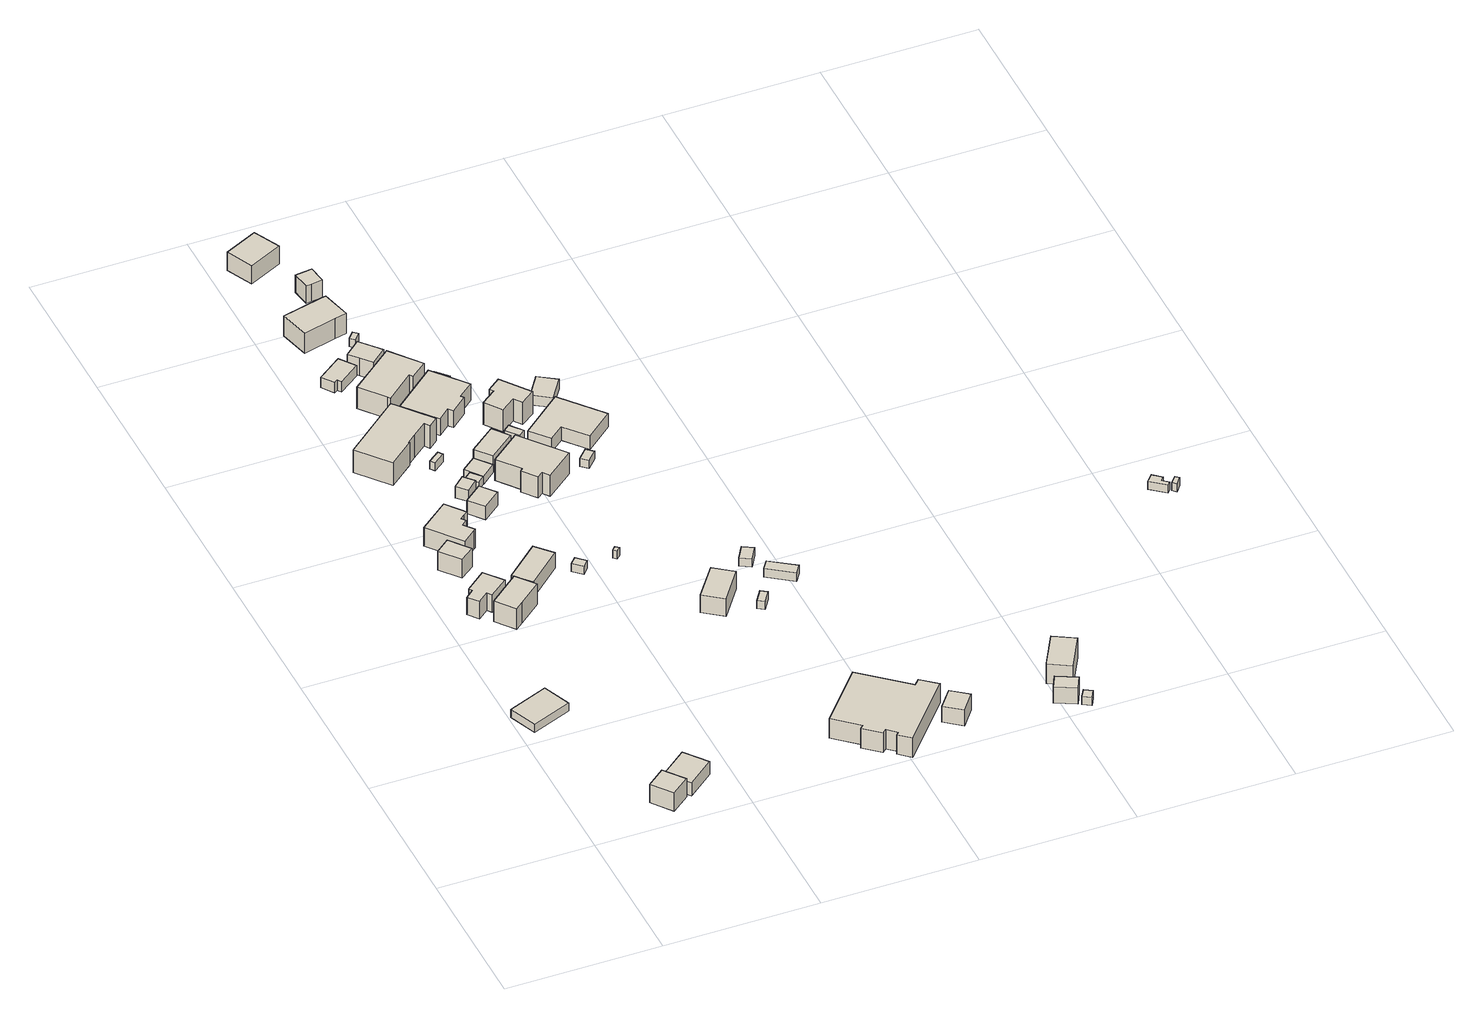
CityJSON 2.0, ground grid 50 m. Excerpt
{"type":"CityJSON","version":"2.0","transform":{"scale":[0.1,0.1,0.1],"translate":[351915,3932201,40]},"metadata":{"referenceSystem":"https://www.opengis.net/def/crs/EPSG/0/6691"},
"CityObjects":{
"building1":{"type":"Building","attributes":{"BuildingIDAttribute.prefecture":"14","BuildingIDAttribute.city":"14153","BuildingDetailAttribute.surveyYear":2015,"BuildingRiverFloodingRiskAttribute.description":"1","BuildingRiverFloodingRiskAttribute.rankOrg":"2","BuildingRiverFloodingRiskAttribute.depth":1.98,"BuildingRiverFloodingRiskAttribute.adminType":"2","BuildingRiverFloodingRiskAttribute.scale":"1","BuildingRiverFloodingRiskAttribute.duration":15.33},"geometry":[{"type":"Solid","lod":"1","boundaries":[[[[0,1,2,3]],[[2,4,5,3]],[[1,6,4,2]],[[0,7,6,1]],[[3,5,7,0]],[[4,6,7,5]]]]}]},
"building2":{"type":"Building","attributes":{"usage":"413","measuredHeight":7.5,"storeysAboveGround":1,"BuildingIDAttribute.prefecture":"14","BuildingIDAttribute.city":"14153","BuildingDetailAttribute.totalFloorArea":62.74,"BuildingDetailAttribute.buildingFootprintArea":62.74,"BuildingDetailAttribute.buildingStructureType":"601","BuildingDetailAttribute.buildingStructureOrgType":"1","BuildingDetailAttribute.orgUsage":"30","BuildingDetailAttribute.surveyYear":2015,"BuildingRiverFloodingRiskAttribute.description":"1","BuildingRiverFloodingRiskAttribute.rankOrg":"2","BuildingRiverFloodingRiskAttribute.depth":2.3,"BuildingRiverFloodingRiskAttribute.adminType":"2","BuildingRiverFloodingRiskAttribute.scale":"1","BuildingRiverFloodingRiskAttribute.duration":14.67},"geometry":[{"type":"Solid","lod":"1","boundaries":[[[[8,9,10,11]],[[10,12,13,11]],[[9,14,12,10]],[[8,15,14,9]],[[11,13,15,8]],[[12,14,15,13]]]]}]},
"building3":{"type":"Building","attributes":{"usage":"413","measuredHeight":6.2,"storeysAboveGround":2,"BuildingIDAttribute.prefecture":"14","BuildingIDAttribute.city":"14153","BuildingDetailAttribute.totalFloorArea":169.11,"BuildingDetailAttribute.buildingFootprintArea":84.55,"BuildingDetailAttribute.buildingStructureType":"601","BuildingDetailAttribute.buildingStructureOrgType":"1","BuildingDetailAttribute.orgUsage":"30","BuildingDetailAttribute.surveyYear":2015,"BuildingRiverFloodingRiskAttribute.description":"1","BuildingRiverFloodingRiskAttribute.rankOrg":"2","BuildingRiverFloodingRiskAttribute.depth":2.37,"BuildingRiverFloodingRiskAttribute.adminType":"2","BuildingRiverFloodingRiskAttribute.scale":"1","BuildingRiverFloodingRiskAttribute.duration":17.5},"geometry":[{"type":"Solid","lod":"1","boundaries":[[[[16,17,18,19]],[[18,20,21,19]],[[17,22,20,18]],[[16,23,22,17]],[[19,21,23,16]],[[20,22,23,21]]]]}]},
"building4":{"type":"Building","attributes":{"usage":"411","measuredHeight":7,"storeysAboveGround":2,"BuildingIDAttribute.prefecture":"14","BuildingIDAttribute.city":"14153","BuildingDetailAttribute.totalFloorArea":130.42,"BuildingDetailAttribute.buildingFootprintArea":65.21,"BuildingDetailAttribute.buildingStructureType":"601","BuildingDetailAttribute.buildingStructureOrgType":"1","BuildingDetailAttribute.orgUsage":"10","BuildingDetailAttribute.surveyYear":2015,"BuildingRiverFloodingRiskAttribute.description":"1","BuildingRiverFloodingRiskAttribute.rankOrg":"2","BuildingRiverFloodingRiskAttribute.depth":2.31,"BuildingRiverFloodingRiskAttribute.adminType":"2","BuildingRiverFloodingRiskAttribute.scale":"1","BuildingRiverFloodingRiskAttribute.duration":15.83},"geometry":[{"type":"Solid","lod":"1","boundaries":[[[[24,25,26,27,28,29,30,31]],[[30,32,33,31]],[[29,34,32,30]],[[28,35,34,29]],[[27,36,35,28]],[[26,37,36,27]],[[25,38,37,26]],[[24,39,38,25]],[[31,33,39,24]],[[32,34,35,36,37,38,39,33]]]]}]},
"building5":{"type":"Building","attributes":{"usage":"411","measuredHeight":7.8,"storeysAboveGround":2,"BuildingIDAttribute.prefecture":"14","BuildingIDAttribute.city":"14153","BuildingDetailAttribute.totalFloorArea":95.01,"BuildingDetailAttribute.buildingFootprintArea":47.5,"BuildingDetailAttribute.buildingStructureType":"601","BuildingDetailAttribute.buildingStructureOrgType":"1","BuildingDetailAttribute.orgUsage":"10","BuildingDetailAttribute.surveyYear":2015,"BuildingRiverFloodingRiskAttribute.description":"1","BuildingRiverFloodingRiskAttribute.rankOrg":"2","BuildingRiverFloodingRiskAttribute.depth":2.18,"BuildingRiverFloodingRiskAttribute.adminType":"2","BuildingRiverFloodingRiskAttribute.scale":"1","BuildingRiverFloodingRiskAttribute.duration":18.08},"geometry":[{"type":"Solid","lod":"1","boundaries":[[[[40,41,42,43]],[[42,44,45,43]],[[41,46,44,42]],[[40,47,46,41]],[[43,45,47,40]],[[44,46,47,45]]]]}]},
"building6":{"type":"Building","attributes":{"usage":"411","measuredHeight":8.8,"storeysAboveGround":2,"BuildingIDAttribute.prefecture":"14","BuildingIDAttribute.city":"14153","BuildingDetailAttribute.totalFloorArea":166.42,"BuildingDetailAttribute.buildingFootprintArea":83.21,"BuildingDetailAttribute.buildingStructureType":"601","BuildingDetailAttribute.buildingStructureOrgType":"1","BuildingDetailAttribute.orgUsage":"10","BuildingDetailAttribute.surveyYear":2015,"BuildingRiverFloodingRiskAttribute.description":"1","BuildingRiverFloodingRiskAttribute.rankOrg":"2","BuildingRiverFloodingRiskAttribute.depth":2.3,"BuildingRiverFloodingRiskAttribute.adminType":"2","BuildingRiverFloodingRiskAttribute.scale":"1","BuildingRiverFloodingRiskAttribute.duration":17.08},"geometry":[{"type":"Solid","lod":"1","boundaries":[[[[48,49,50,51,52,53]],[[52,54,55,53]],[[51,56,54,52]],[[50,57,56,51]],[[49,58,57,50]],[[48,59,58,49]],[[53,55,59,48]],[[54,56,57,58,59,55]]]]}]},
"building7":{"type":"Building","attributes":{"usage":"411","measuredHeight":8.8,"storeysAboveGround":2,"BuildingIDAttribute.prefecture":"14","BuildingIDAttribute.city":"14153","BuildingDetailAttribute.totalFloorArea":227.36,"BuildingDetailAttribute.buildingFootprintArea":113.68,"BuildingDetailAttribute.buildingStructureType":"601","BuildingDetailAttribute.buildingStructureOrgType":"1","BuildingDetailAttribute.orgUsage":"10","BuildingDetailAttribute.surveyYear":2015,"BuildingRiverFloodingRiskAttribute.description":"1","BuildingRiverFloodingRiskAttribute.rankOrg":"2","BuildingRiverFloodingRiskAttribute.depth":2.12,"BuildingRiverFloodingRiskAttribute.adminType":"2","BuildingRiverFloodingRiskAttribute.scale":"1","BuildingRiverFloodingRiskAttribute.duration":18.08},"geometry":[{"type":"Solid","lod":"1","boundaries":[[[[60,61,62,63,64,65,66,67,68,69,70,71]],[[70,72,73,71]],[[69,74,72,70]],[[68,75,74,69]],[[67,76,75,68]],[[66,77,76,67]],[[65,78,77,66]],[[64,79,78,65]],[[63,80,79,64]],[[62,81,80,63]],[[61,82,81,62]],[[60,83,82,61]],[[71,73,83,60]],[[72,74,75,76,77,78,79,80,81,82,83,73]]]]}]},
"building8":{"type":"Building","attributes":{"usage":"411","measuredHeight":6.4,"storeysAboveGround":1,"BuildingIDAttribute.prefecture":"14","BuildingIDAttribute.city":"14153","BuildingDetailAttribute.totalFloorArea":106.67,"BuildingDetailAttribute.buildingFootprintArea":106.67,"BuildingDetailAttribute.buildingStructureType":"601","BuildingDetailAttribute.buildingStructureOrgType":"1","BuildingDetailAttribute.orgUsage":"10","BuildingDetailAttribute.surveyYear":2015,"BuildingRiverFloodingRiskAttribute.description":"1","BuildingRiverFloodingRiskAttribute.rankOrg":"2","BuildingRiverFloodingRiskAttribute.depth":2.31,"BuildingRiverFloodingRiskAttribute.adminType":"2","BuildingRiverFloodingRiskAttribute.scale":"1","BuildingRiverFloodingRiskAttribute.duration":15.83},"geometry":[{"type":"Solid","lod":"1","boundaries":[[[[84,85,86,87]],[[86,88,89,87]],[[85,90,88,86]],[[84,91,90,85]],[[87,89,91,84]],[[88,90,91,89]]]]}]},
"building9":{"type":"Building","attributes":{"usage":"411","measuredHeight":11.8,"storeysAboveGround":2,"BuildingIDAttribute.prefecture":"14","BuildingIDAttribute.city":"14153","BuildingDetailAttribute.totalFloorArea":535.26,"BuildingDetailAttribute.buildingFootprintArea":267.63,"BuildingDetailAttribute.buildingStructureType":"601","BuildingDetailAttribute.buildingStructureOrgType":"1","BuildingDetailAttribute.orgUsage":"10","BuildingDetailAttribute.surveyYear":2015,"BuildingRiverFloodingRiskAttribute.description":"1","BuildingRiverFloodingRiskAttribute.rankOrg":"2","BuildingRiverFloodingRiskAttribute.depth":1.79,"BuildingRiverFloodingRiskAttribute.adminType":"2","BuildingRiverFloodingRiskAttribute.scale":"1","BuildingRiverFloodingRiskAttribute.duration":6.08},"geometry":[{"type":"Solid","lod":"1","boundaries":[[[[92,93,94,95,96,97,98,99,100,101]],[[100,102,103,101]],[[99,104,102,100]],[[98,105,104,99]],[[97,106,105,98]],[[96,107,106,97]],[[95,108,107,96]],[[94,109,108,95]],[[93,110,109,94]],[[92,111,110,93]],[[101,103,111,92]],[[102,104,105,106,107,108,109,110,111,103]]]]}]},
"building10":{"type":"Building","attributes":{"usage":"411","measuredHeight":6,"storeysAboveGround":1,"BuildingIDAttribute.prefecture":"14","BuildingIDAttribute.city":"14153","BuildingDetailAttribute.totalFloorArea":46.24,"BuildingDetailAttribute.buildingFootprintArea":46.24,"BuildingDetailAttribute.buildingStructureType":"610","BuildingDetailAttribute.buildingStructureOrgType":"2","BuildingDetailAttribute.orgUsage":"10","BuildingDetailAttribute.surveyYear":2015,"BuildingRiverFloodingRiskAttribute.description":"1","BuildingRiverFloodingRiskAttribute.rankOrg":"2","BuildingRiverFloodingRiskAttribute.depth":2.15,"BuildingRiverFloodingRiskAttribute.adminType":"2","BuildingRiverFloodingRiskAttribute.scale":"1","BuildingRiverFloodingRiskAttribute.duration":18.08},"geometry":[{"type":"Solid","lod":"1","boundaries":[[[[112,113,114,115]],[[114,116,117,115]],[[113,118,116,114]],[[112,119,118,113]],[[115,117,119,112]],[[116,118,119,117]]]]}]},
"building11":{"type":"Building","attributes":{"usage":"411","measuredHeight":4.8,"storeysAboveGround":2,"BuildingIDAttribute.prefecture":"14","BuildingIDAttribute.city":"14153","BuildingDetailAttribute.totalFloorArea":35.98,"BuildingDetailAttribute.buildingFootprintArea":17.99,"BuildingDetailAttribute.buildingStructureType":"601","BuildingDetailAttribute.buildingStructureOrgType":"1","BuildingDetailAttribute.orgUsage":"10","BuildingDetailAttribute.surveyYear":2015,"BuildingRiverFloodingRiskAttribute.description":"1","BuildingRiverFloodingRiskAttribute.rankOrg":"2","BuildingRiverFloodingRiskAttribute.depth":2.07,"BuildingRiverFloodingRiskAttribute.adminType":"2","BuildingRiverFloodingRiskAttribute.scale":"1","BuildingRiverFloodingRiskAttribute.duration":18.08},"geometry":[{"type":"Solid","lod":"1","boundaries":[[[[120,121,122,123]],[[122,124,125,123]],[[121,126,124,122]],[[120,127,126,121]],[[123,125,127,120]],[[124,126,127,125]]]]}]},
"building12":{"type":"Building","attributes":{"BuildingIDAttribute.prefecture":"14","BuildingIDAttribute.city":"14153","BuildingDetailAttribute.surveyYear":2015,"BuildingRiverFloodingRiskAttribute.description":"1","BuildingRiverFloodingRiskAttribute.rankOrg":"2","BuildingRiverFloodingRiskAttribute.depth":1.19,"BuildingRiverFloodingRiskAttribute.adminType":"2","BuildingRiverFloodingRiskAttribute.scale":"1","BuildingRiverFloodingRiskAttribute.duration":6.08},"geometry":[{"type":"Solid","lod":"1","boundaries":[[[[128,129,130,131]],[[130,132,133,131]],[[129,134,132,130]],[[128,135,134,129]],[[131,133,135,128]],[[132,134,135,133]]]]}]},
"building13":{"type":"Building","attributes":{"BuildingIDAttribute.prefecture":"14","BuildingIDAttribute.city":"14153","BuildingDetailAttribute.surveyYear":2015,"BuildingRiverFloodingRiskAttribute.description":"1","BuildingRiverFloodingRiskAttribute.rankOrg":"2","BuildingRiverFloodingRiskAttribute.depth":2.52,"BuildingRiverFloodingRiskAttribute.adminType":"2","BuildingRiverFloodingRiskAttribute.scale":"1","BuildingRiverFloodingRiskAttribute.duration":15.67},"geometry":[{"type":"Solid","lod":"1","boundaries":[[[[136,137,138,139]],[[138,140,141,139]],[[137,142,140,138]],[[136,143,142,137]],[[139,141,143,136]],[[140,142,143,141]]]]}]},
"building14":{"type":"Building","attributes":{"BuildingIDAttribute.prefecture":"14","BuildingIDAttribute.city":"14153","BuildingDetailAttribute.surveyYear":2015,"BuildingRiverFloodingRiskAttribute.description":"1","BuildingRiverFloodingRiskAttribute.rankOrg":"2","BuildingRiverFloodingRiskAttribute.depth":2.04,"BuildingRiverFloodingRiskAttribute.adminType":"2","BuildingRiverFloodingRiskAttribute.scale":"1","BuildingRiverFloodingRiskAttribute.duration":18.08},"geometry":[{"type":"Solid","lod":"1","boundaries":[[[[144,145,146,147]],[[146,148,149,147]],[[145,150,148,146]],[[144,151,150,145]],[[147,149,151,144]],[[148,150,151,149]]]]}]},
"building15":{"type":"Building","attributes":{"usage":"411","measuredHeight":4.1,"storeysAboveGround":2,"BuildingIDAttribute.prefecture":"14","BuildingIDAttribute.city":"14153","BuildingDetailAttribute.totalFloorArea":102.41,"BuildingDetailAttribute.buildingFootprintArea":51.2,"BuildingDetailAttribute.buildingStructureType":"601","BuildingDetailAttribute.buildingStructureOrgType":"1","BuildingDetailAttribute.orgUsage":"10","BuildingDetailAttribute.surveyYear":2015,"BuildingRiverFloodingRiskAttribute.description":"1","BuildingRiverFloodingRiskAttribute.rankOrg":"2","BuildingRiverFloodingRiskAttribute.depth":1.9,"BuildingRiverFloodingRiskAttribute.adminType":"2","BuildingRiverFloodingRiskAttribute.scale":"1","BuildingRiverFloodingRiskAttribute.duration":18.08},"geometry":[{"type":"Solid","lod":"1","boundaries":[[[[152,153,154,155,156,157]],[[156,158,159,157]],[[155,160,158,156]],[[154,161,160,155]],[[153,162,161,154]],[[152,163,162,153]],[[157,159,163,152]],[[158,160,161,162,163,159]]]]}]},
"building16":{"type":"Building","attributes":{"usage":"411","storeysAboveGround":2,"BuildingIDAttribute.prefecture":"14","BuildingIDAttribute.city":"14153","BuildingDetailAttribute.totalFloorArea":66.1,"BuildingDetailAttribute.buildingFootprintArea":33.05,"BuildingDetailAttribute.buildingStructureType":"601","BuildingDetailAttribute.buildingStructureOrgType":"1","BuildingDetailAttribute.orgUsage":"10","BuildingDetailAttribute.surveyYear":2015,"BuildingRiverFloodingRiskAttribute.description":"1","BuildingRiverFloodingRiskAttribute.rankOrg":"2","BuildingRiverFloodingRiskAttribute.depth":2.01,"BuildingRiverFloodingRiskAttribute.adminType":"2","BuildingRiverFloodingRiskAttribute.scale":"1","BuildingRiverFloodingRiskAttribute.duration":18.08},"geometry":[{"type":"Solid","lod":"1","boundaries":[[[[164,165,166,167]],[[166,168,169,167]],[[165,170,168,166]],[[164,171,170,165]],[[167,169,171,164]],[[168,170,171,169]]]]}]},
"building17":{"type":"Building","attributes":{"usage":"411","measuredHeight":9.8,"storeysAboveGround":2,"BuildingIDAttribute.prefecture":"14","BuildingIDAttribute.city":"14153","BuildingDetailAttribute.totalFloorArea":364.24,"BuildingDetailAttribute.buildingFootprintArea":182.12,"BuildingDetailAttribute.buildingStructureType":"601","BuildingDetailAttribute.buildingStructureOrgType":"1","BuildingDetailAttribute.orgUsage":"10","BuildingDetailAttribute.surveyYear":2015,"BuildingRiverFloodingRiskAttribute.description":"1","BuildingRiverFloodingRiskAttribute.rankOrg":"2","BuildingRiverFloodingRiskAttribute.depth":1.7,"BuildingRiverFloodingRiskAttribute.adminType":"2","BuildingRiverFloodingRiskAttribute.scale":"1","BuildingRiverFloodingRiskAttribute.duration":8.92},"geometry":[{"type":"Solid","lod":"1","boundaries":[[[[172,173,174,175,176,177,178,179]],[[178,180,181,179]],[[177,182,180,178]],[[176,183,182,177]],[[175,184,183,176]],[[174,185,184,175]],[[173,186,185,174]],[[172,187,186,173]],[[179,181,187,172]],[[180,182,183,184,185,186,187,181]]]]}]},
"building18":{"type":"Building","attributes":{"usage":"411","measuredHeight":8.9,"storeysAboveGround":2,"BuildingIDAttribute.prefecture":"14","BuildingIDAttribute.city":"14153","BuildingDetailAttribute.totalFloorArea":256.89,"BuildingDetailAttribute.buildingFootprintArea":128.45,"BuildingDetailAttribute.buildingStructureType":"601","BuildingDetailAttribute.buildingStructureOrgType":"1","BuildingDetailAttribute.orgUsage":"10","BuildingDetailAttribute.surveyYear":2015,"BuildingRiverFloodingRiskAttribute.description":"1","BuildingRiverFloodingRiskAttribute.rankOrg":"2","BuildingRiverFloodingRiskAttribute.depth":2.4,"BuildingRiverFloodingRiskAttribute.adminType":"2","BuildingRiverFloodingRiskAttribute.scale":"1","BuildingRiverFloodingRiskAttribute.duration":17.42},"geometry":[{"type":"Solid","lod":"1","boundaries":[[[[188,189,190,191,192,193]],[[192,194,195,193]],[[191,196,194,192]],[[190,197,196,191]],[[189,198,197,190]],[[188,199,198,189]],[[193,195,199,188]],[[194,196,197,198,199,195]]]]}]},
"building19":{"type":"Building","attributes":{"usage":"411","measuredHeight":7.3,"storeysAboveGround":2,"BuildingIDAttribute.prefecture":"14","BuildingIDAttribute.city":"14153","BuildingDetailAttribute.totalFloorArea":95.45,"BuildingDetailAttribute.buildingFootprintArea":47.73,"BuildingDetailAttribute.buildingStructureType":"601","BuildingDetailAttribute.buildingStructureOrgType":"1","BuildingDetailAttribute.orgUsage":"10","BuildingDetailAttribute.surveyYear":2015,"BuildingRiverFloodingRiskAttribute.description":"1","BuildingRiverFloodingRiskAttribute.rankOrg":"2","BuildingRiverFloodingRiskAttribute.depth":2.5,"BuildingRiverFloodingRiskAttribute.adminType":"2","BuildingRiverFloodingRiskAttribute.scale":"1","BuildingRiverFloodingRiskAttribute.duration":18.08},"geometry":[{"type":"Solid","lod":"1","boundaries":[[[[200,201,202,203,204,205]],[[204,206,207,205]],[[203,208,206,204]],[[202,209,208,203]],[[201,210,209,202]],[[200,211,210,201]],[[205,207,211,200]],[[206,208,209,210,211,207]]]]}]},
"building20":{"type":"Building","attributes":{"BuildingIDAttribute.prefecture":"14","BuildingIDAttribute.city":"14153","BuildingDetailAttribute.surveyYear":2015,"BuildingRiverFloodingRiskAttribute.description":"1","BuildingRiverFloodingRiskAttribute.rankOrg":"2","BuildingRiverFloodingRiskAttribute.depth":2.45,"BuildingRiverFloodingRiskAttribute.adminType":"2","BuildingRiverFloodingRiskAttribute.scale":"1","BuildingRiverFloodingRiskAttribute.duration":15.67},"geometry":[{"type":"Solid","lod":"1","boundaries":[[[[212,213,214,215]],[[214,216,217,215]],[[213,218,216,214]],[[212,219,218,213]],[[215,217,219,212]],[[216,218,219,217]]]]}]},
"building21":{"type":"Building","attributes":{"usage":"411","measuredHeight":7,"storeysAboveGround":2,"BuildingIDAttribute.prefecture":"14","BuildingIDAttribute.city":"14153","BuildingDetailAttribute.totalFloorArea":119.07,"BuildingDetailAttribute.buildingFootprintArea":59.53,"BuildingDetailAttribute.buildingStructureType":"601","BuildingDetailAttribute.buildingStructureOrgType":"1","BuildingDetailAttribute.orgUsage":"10","BuildingDetailAttribute.surveyYear":2015,"BuildingRiverFloodingRiskAttribute.description":"1","BuildingRiverFloodingRiskAttribute.rankOrg":"2","BuildingRiverFloodingRiskAttribute.depth":2,"BuildingRiverFloodingRiskAttribute.adminType":"2","BuildingRiverFloodingRiskAttribute.scale":"1","BuildingRiverFloodingRiskAttribute.duration":14.75},"geometry":[{"type":"Solid","lod":"1","boundaries":[[[[165,220,221,166]],[[221,222,223,166]],[[220,224,222,221]],[[165,225,224,220]],[[166,223,225,165]],[[222,224,225,223]]]]}]},
"building22":{"type":"Building","attributes":{"usage":"411","measuredHeight":8.3,"storeysAboveGround":2,"BuildingIDAttribute.prefecture":"14","BuildingIDAttribute.city":"14153","BuildingDetailAttribute.totalFloorArea":434.34,"BuildingDetailAttribute.buildingFootprintArea":217.17,"BuildingDetailAttribute.buildingStructureType":"601","BuildingDetailAttribute.buildingStructureOrgType":"1","BuildingDetailAttribute.orgUsage":"10","BuildingDetailAttribute.surveyYear":2015,"BuildingRiverFloodingRiskAttribute.description":"1","BuildingRiverFloodingRiskAttribute.rankOrg":"2","BuildingRiverFloodingRiskAttribute.depth":1.85,"BuildingRiverFloodingRiskAttribute.adminType":"2","BuildingRiverFloodingRiskAttribute.scale":"1","BuildingRiverFloodingRiskAttribute.duration":8.92},"geometry":[{"type":"Solid","lod":"1","boundaries":[[[[226,227,228,229,230,231,232,233]],[[232,234,235,233]],[[231,236,234,232]],[[230,237,236,231]],[[229,238,237,230]],[[228,239,238,229]],[[227,240,239,228]],[[226,241,240,227]],[[233,235,241,226]],[[234,236,237,238,239,240,241,235]]]]}]},
"building23":{"type":"Building","attributes":{"BuildingIDAttribute.prefecture":"14","BuildingIDAttribute.city":"14153","BuildingDetailAttribute.surveyYear":2015,"BuildingRiverFloodingRiskAttribute.description":"1","BuildingRiverFloodingRiskAttribute.rankOrg":"2","BuildingRiverFloodingRiskAttribute.depth":2.23,"BuildingRiverFloodingRiskAttribute.adminType":"2","BuildingRiverFloodingRiskAttribute.scale":"1","BuildingRiverFloodingRiskAttribute.duration":18.08},"geometry":[{"type":"Solid","lod":"1","boundaries":[[[[242,243,244,245]],[[244,246,247,245]],[[243,248,246,244]],[[242,249,248,243]],[[245,247,249,242]],[[246,248,249,247]]]]}]},
"building24":{"type":"Building","attributes":{"usage":"411","measuredHeight":8.2,"storeysAboveGround":2,"BuildingIDAttribute.prefecture":"14","BuildingIDAttribute.city":"14153","BuildingDetailAttribute.totalFloorArea":194.38,"BuildingDetailAttribute.buildingFootprintArea":97.19,"BuildingDetailAttribute.buildingStructureType":"601","BuildingDetailAttribute.buildingStructureOrgType":"1","BuildingDetailAttribute.orgUsage":"10","BuildingDetailAttribute.surveyYear":2015,"BuildingRiverFloodingRiskAttribute.description":"1","BuildingRiverFloodingRiskAttribute.rankOrg":"2","BuildingRiverFloodingRiskAttribute.depth":2.11,"BuildingRiverFloodingRiskAttribute.adminType":"2","BuildingRiverFloodingRiskAttribute.scale":"1","BuildingRiverFloodingRiskAttribute.duration":18.33},"geometry":[{"type":"Solid","lod":"1","boundaries":[[[[250,251,252,253]],[[252,254,255,253]],[[251,256,254,252]],[[250,257,256,251]],[[253,255,257,250]],[[254,256,257,255]]]]}]},
"building25":{"type":"Building","attributes":{"usage":"411","measuredHeight":10.7,"storeysAboveGround":1,"BuildingIDAttribute.prefecture":"14","BuildingIDAttribute.city":"14153","BuildingDetailAttribute.totalFloorArea":230.13,"BuildingDetailAttribute.buildingFootprintArea":230.13,"BuildingDetailAttribute.buildingStructureType":"601","BuildingDetailAttribute.buildingStructureOrgType":"1","BuildingDetailAttribute.orgUsage":"10","BuildingDetailAttribute.surveyYear":2015,"BuildingRiverFloodingRiskAttribute.description":"1","BuildingRiverFloodingRiskAttribute.rankOrg":"2","BuildingRiverFloodingRiskAttribute.depth":2.11,"BuildingRiverFloodingRiskAttribute.adminType":"2","BuildingRiverFloodingRiskAttribute.scale":"1","BuildingRiverFloodingRiskAttribute.duration":14.75},"geometry":[{"type":"Solid","lod":"1","boundaries":[[[[258,259,260,261,262,263,264,265]],[[264,266,267,265]],[[263,268,266,264]],[[262,269,268,263]],[[261,270,269,262]],[[260,271,270,261]],[[259,272,271,260]],[[258,273,272,259]],[[265,267,273,258]],[[266,268,269,270,271,272,273,267]]]]}]},
"building26":{"type":"Building","attributes":{"usage":"411","measuredHeight":6.9,"storeysAboveGround":1,"BuildingIDAttribute.prefecture":"14","BuildingIDAttribute.city":"14153","BuildingDetailAttribute.totalFloorArea":33.13,"BuildingDetailAttribute.buildingFootprintArea":33.13,"BuildingDetailAttribute.buildingStructureType":"601","BuildingDetailAttribute.buildingStructureOrgType":"1","BuildingDetailAttribute.orgUsage":"10","BuildingDetailAttribute.surveyYear":2015,"BuildingRiverFloodingRiskAttribute.description":"1","BuildingRiverFloodingRiskAttribute.rankOrg":"2","BuildingRiverFloodingRiskAttribute.depth":2.46,"BuildingRiverFloodingRiskAttribute.adminType":"2","BuildingRiverFloodingRiskAttribute.scale":"1","BuildingRiverFloodingRiskAttribute.duration":17.42},"geometry":[{"type":"Solid","lod":"1","boundaries":[[[[274,275,276,277,278,279]],[[278,280,281,279]],[[277,282,280,278]],[[276,283,282,277]],[[275,284,283,276]],[[274,285,284,275]],[[279,281,285,274]],[[280,282,283,284,285,281]]]]}]},
"building27":{"type":"Building","attributes":{"usage":"411","measuredHeight":9.6,"storeysAboveGround":1,"BuildingIDAttribute.prefecture":"14","BuildingIDAttribute.city":"14153","BuildingDetailAttribute.totalFloorArea":100.69,"BuildingDetailAttribute.buildingFootprintArea":100.69,"BuildingDetailAttribute.buildingStructureType":"601","BuildingDetailAttribute.buildingStructureOrgType":"1","BuildingDetailAttribute.orgUsage":"10","BuildingDetailAttribute.surveyYear":2015,"BuildingRiverFloodingRiskAttribute.description":"1","BuildingRiverFloodingRiskAttribute.rankOrg":"2","BuildingRiverFloodingRiskAttribute.depth":2.03,"BuildingRiverFloodingRiskAttribute.adminType":"2","BuildingRiverFloodingRiskAttribute.scale":"1","BuildingRiverFloodingRiskAttribute.duration":17.42},"geometry":[{"type":"Solid","lod":"1","boundaries":[[[[286,287,288,289]],[[288,290,291,289]],[[287,292,290,288]],[[286,293,292,287]],[[289,291,293,286]],[[290,292,293,291]]]]}]},
"building28":{"type":"Building","attributes":{"usage":"441","measuredHeight":9.6,"storeysAboveGround":2,"BuildingIDAttribute.prefecture":"14","BuildingIDAttribute.city":"14153","BuildingDetailAttribute.totalFloorArea":796.14,"BuildingDetailAttribute.buildingFootprintArea":398.07,"BuildingDetailAttribute.buildingStructureType":"610","BuildingDetailAttribute.buildingStructureOrgType":"2","BuildingDetailAttribute.orgUsage":"160","BuildingDetailAttribute.surveyYear":2015,"BuildingRiverFloodingRiskAttribute.description":"1","BuildingRiverFloodingRiskAttribute.rankOrg":"2","BuildingRiverFloodingRiskAttribute.depth":2.21,"BuildingRiverFloodingRiskAttribute.adminType":"2","BuildingRiverFloodingRiskAttribute.scale":"1","BuildingRiverFloodingRiskAttribute.duration":14},"geometry":[{"type":"Solid","lod":"1","boundaries":[[[[294,295,296,297,298,299,300,301,302,303,304,305]],[[304,306,307,305]],[[303,308,306,304]],[[302,309,308,303]],[[301,310,309,302]],[[300,311,310,301]],[[299,312,311,300]],[[298,313,312,299]],[[297,314,313,298]],[[296,315,314,297]],[[295,316,315,296]],[[294,317,316,295]],[[305,307,317,294]],[[306,308,309,310,311,312,313,314,315,316,317,307]]]]}]},
"building29":{"type":"Building","attributes":{"BuildingIDAttribute.prefecture":"14","BuildingIDAttribute.city":"14153","BuildingDetailAttribute.surveyYear":2015,"BuildingRiverFloodingRiskAttribute.description":"1","BuildingRiverFloodingRiskAttribute.rankOrg":"2","BuildingRiverFloodingRiskAttribute.depth":1.8,"BuildingRiverFloodingRiskAttribute.adminType":"2","BuildingRiverFloodingRiskAttribute.scale":"1","BuildingRiverFloodingRiskAttribute.duration":13.08},"geometry":[{"type":"Solid","lod":"1","boundaries":[[[[318,319,320,321]],[[320,322,323,321]],[[319,324,322,320]],[[318,325,324,319]],[[321,323,325,318]],[[322,324,325,323]]]]}]},
"building30":{"type":"Building","attributes":{"BuildingIDAttribute.prefecture":"14","BuildingIDAttribute.city":"14153","BuildingDetailAttribute.surveyYear":2015,"BuildingRiverFloodingRiskAttribute.description":"1","BuildingRiverFloodingRiskAttribute.rankOrg":"2","BuildingRiverFloodingRiskAttribute.depth":2.27,"BuildingRiverFloodingRiskAttribute.adminType":"2","BuildingRiverFloodingRiskAttribute.scale":"1","BuildingRiverFloodingRiskAttribute.duration":20.25},"geometry":[{"type":"Solid","lod":"1","boundaries":[[[[326,327,328,329]],[[328,330,331,329]],[[327,332,330,328]],[[326,333,332,327]],[[329,331,333,326]],[[330,332,333,331]]]]}]},
"building31":{"type":"Building","attributes":{"usage":"411","measuredHeight":9.3,"storeysAboveGround":2,"BuildingIDAttribute.prefecture":"14","BuildingIDAttribute.city":"14153","BuildingDetailAttribute.totalFloorArea":175.23,"BuildingDetailAttribute.buildingFootprintArea":87.62,"BuildingDetailAttribute.buildingStructureType":"601","BuildingDetailAttribute.buildingStructureOrgType":"1","BuildingDetailAttribute.orgUsage":"10","BuildingDetailAttribute.surveyYear":2015,"BuildingRiverFloodingRiskAttribute.description":"1","BuildingRiverFloodingRiskAttribute.rankOrg":"2","BuildingRiverFloodingRiskAttribute.depth":2.21,"BuildingRiverFloodingRiskAttribute.adminType":"2","BuildingRiverFloodingRiskAttribute.scale":"1","BuildingRiverFloodingRiskAttribute.duration":13.08},"geometry":[{"type":"Solid","lod":"1","boundaries":[[[[334,335,336,337,338,339,340,341]],[[340,342,343,341]],[[339,344,342,340]],[[338,345,344,339]],[[337,346,345,338]],[[336,347,346,337]],[[335,348,347,336]],[[334,349,348,335]],[[341,343,349,334]],[[342,344,345,346,347,348,349,343]]]]}]},
"building32":{"type":"Building","attributes":{"BuildingIDAttribute.prefecture":"14","BuildingIDAttribute.city":"14153","BuildingDetailAttribute.surveyYear":2015,"BuildingRiverFloodingRiskAttribute.description":"1","BuildingRiverFloodingRiskAttribute.rankOrg":"2","BuildingRiverFloodingRiskAttribute.depth":2.29,"BuildingRiverFloodingRiskAttribute.adminType":"2","BuildingRiverFloodingRiskAttribute.scale":"1","BuildingRiverFloodingRiskAttribute.duration":17.75},"geometry":[{"type":"Solid","lod":"1","boundaries":[[[[350,351,352,353]],[[352,354,355,353]],[[351,356,354,352]],[[350,357,356,351]],[[353,355,357,350]],[[354,356,357,355]]]]}]},
"building33":{"type":"Building","attributes":{"BuildingIDAttribute.prefecture":"14","BuildingIDAttribute.city":"14153","BuildingDetailAttribute.surveyYear":2015,"BuildingRiverFloodingRiskAttribute.description":"1","BuildingRiverFloodingRiskAttribute.rankOrg":"2","BuildingRiverFloodingRiskAttribute.depth":2.5,"BuildingRiverFloodingRiskAttribute.adminType":"2","BuildingRiverFloodingRiskAttribute.scale":"1","BuildingRiverFloodingRiskAttribute.duration":19.17},"geometry":[{"type":"Solid","lod":"1","boundaries":[[[[358,359,360,361]],[[360,362,363,361]],[[359,364,362,360]],[[358,365,364,359]],[[361,363,365,358]],[[362,364,365,363]]]]}]},
"building34":{"type":"Building","attributes":{"usage":"451","measuredHeight":7.3,"storeysAboveGround":2,"BuildingIDAttribute.prefecture":"14","BuildingIDAttribute.city":"14153","BuildingDetailAttribute.totalFloorArea":416.63,"BuildingDetailAttribute.buildingFootprintArea":208.31,"BuildingDetailAttribute.buildingStructureType":"601","BuildingDetailAttribute.buildingStructureOrgType":"1","BuildingDetailAttribute.orgUsage":"200","BuildingDetailAttribute.surveyYear":2015,"BuildingRiverFloodingRiskAttribute.description":"1","BuildingRiverFloodingRiskAttribute.rankOrg":"2","BuildingRiverFloodingRiskAttribute.depth":2.51,"BuildingRiverFloodingRiskAttribute.adminType":"2","BuildingRiverFloodingRiskAttribute.scale":"1","BuildingRiverFloodingRiskAttribute.duration":21.58},"geometry":[{"type":"Solid","lod":"1","boundaries":[[[[366,367,368,369,370,371]],[[370,372,373,371]],[[369,374,372,370]],[[368,375,374,369]],[[367,376,375,368]],[[366,377,376,367]],[[371,373,377,366]],[[372,374,375,376,377,373]]]]}]},
"building35":{"type":"Building","attributes":{"BuildingIDAttribute.prefecture":"14","BuildingIDAttribute.city":"14153","BuildingDetailAttribute.surveyYear":2015,"BuildingRiverFloodingRiskAttribute.description":"1","BuildingRiverFloodingRiskAttribute.rankOrg":"2","BuildingRiverFloodingRiskAttribute.depth":2.6,"BuildingRiverFloodingRiskAttribute.adminType":"2","BuildingRiverFloodingRiskAttribute.scale":"1","BuildingRiverFloodingRiskAttribute.duration":17.42},"geometry":[{"type":"Solid","lod":"1","boundaries":[[[[378,379,380,381]],[[380,382,383,381]],[[379,384,382,380]],[[378,385,384,379]],[[381,383,385,378]],[[382,384,385,383]]]]}]},
"building36":{"type":"Building","attributes":{"usage":"441","measuredHeight":6.2,"storeysAboveGround":1,"BuildingIDAttribute.prefecture":"14","BuildingIDAttribute.city":"14153","BuildingDetailAttribute.totalFloorArea":51.8,"BuildingDetailAttribute.buildingFootprintArea":51.8,"BuildingDetailAttribute.buildingStructureType":"610","BuildingDetailAttribute.buildingStructureOrgType":"2","BuildingDetailAttribute.orgUsage":"160","BuildingDetailAttribute.surveyYear":2015,"BuildingRiverFloodingRiskAttribute.description":"1","BuildingRiverFloodingRiskAttribute.rankOrg":"2","BuildingRiverFloodingRiskAttribute.depth":2.32,"BuildingRiverFloodingRiskAttribute.adminType":"2","BuildingRiverFloodingRiskAttribute.scale":"1","BuildingRiverFloodingRiskAttribute.duration":18.17},"geometry":[{"type":"Solid","lod":"1","boundaries":[[[[386,387,388,389]],[[388,390,391,389]],[[387,392,390,388]],[[386,393,392,387]],[[389,391,393,386]],[[390,392,393,391]]]]}]},
"building37":{"type":"Building","attributes":{"usage":"451","measuredHeight":4.2,"storeysAboveGround":1,"BuildingIDAttribute.prefecture":"14","BuildingIDAttribute.city":"14153","BuildingDetailAttribute.totalFloorArea":61.6,"BuildingDetailAttribute.buildingFootprintArea":61.6,"BuildingDetailAttribute.buildingStructureType":"601","BuildingDetailAttribute.buildingStructureOrgType":"1","BuildingDetailAttribute.orgUsage":"200","BuildingDetailAttribute.surveyYear":2015,"BuildingRiverFloodingRiskAttribute.description":"1","BuildingRiverFloodingRiskAttribute.rankOrg":"2","BuildingRiverFloodingRiskAttribute.depth":2.8,"BuildingRiverFloodingRiskAttribute.adminType":"2","BuildingRiverFloodingRiskAttribute.scale":"1","BuildingRiverFloodingRiskAttribute.duration":21.58},"geometry":[{"type":"Solid","lod":"1","boundaries":[[[[394,395,396,397]],[[396,398,399,397]],[[395,400,398,396]],[[394,401,400,395]],[[397,399,401,394]],[[398,400,401,399]]]]}]},
"building38":{"type":"Building","attributes":{"measuredHeight":3.7,"BuildingIDAttribute.prefecture":"14","BuildingIDAttribute.city":"14153","BuildingDetailAttribute.surveyYear":2015,"BuildingRiverFloodingRiskAttribute.description":"1","BuildingRiverFloodingRiskAttribute.rankOrg":"2","BuildingRiverFloodingRiskAttribute.depth":2.49,"BuildingRiverFloodingRiskAttribute.adminType":"2","BuildingRiverFloodingRiskAttribute.scale":"1","BuildingRiverFloodingRiskAttribute.duration":17.67},"geometry":[{"type":"Solid","lod":"1","boundaries":[[[[402,403,404,405]],[[404,406,407,405]],[[403,408,406,404]],[[402,409,408,403]],[[405,407,409,402]],[[406,408,409,407]]]]}]},
"building39":{"type":"Building","attributes":{"usage":"411","measuredHeight":6.4,"storeysAboveGround":1,"BuildingIDAttribute.prefecture":"14","BuildingIDAttribute.city":"14153","BuildingDetailAttribute.totalFloorArea":36.91,"BuildingDetailAttribute.buildingFootprintArea":36.91,"BuildingDetailAttribute.buildingStructureType":"601","BuildingDetailAttribute.buildingStructureOrgType":"1","BuildingDetailAttribute.orgUsage":"10","BuildingDetailAttribute.surveyYear":2015,"BuildingRiverFloodingRiskAttribute.description":"1","BuildingRiverFloodingRiskAttribute.rankOrg":"2","BuildingRiverFloodingRiskAttribute.depth":2.2,"BuildingRiverFloodingRiskAttribute.adminType":"2","BuildingRiverFloodingRiskAttribute.scale":"1","BuildingRiverFloodingRiskAttribute.duration":13.67},"geometry":[{"type":"Solid","lod":"1","boundaries":[[[[410,411,412,413]],[[412,414,415,413]],[[411,416,414,412]],[[410,417,416,411]],[[413,415,417,410]],[[414,416,417,415]]]]}]},
"building40":{"type":"Building","attributes":{"BuildingIDAttribute.prefecture":"14","BuildingIDAttribute.city":"14153","BuildingDetailAttribute.surveyYear":2015,"BuildingRiverFloodingRiskAttribute.description":"1","BuildingRiverFloodingRiskAttribute.rankOrg":"2","BuildingRiverFloodingRiskAttribute.depth":2.32,"BuildingRiverFloodingRiskAttribute.adminType":"2","BuildingRiverFloodingRiskAttribute.scale":"1","BuildingRiverFloodingRiskAttribute.duration":13.67},"geometry":[{"type":"Solid","lod":"1","boundaries":[[[[418,419,420,421]],[[420,422,423,421]],[[419,424,422,420]],[[418,425,424,419]],[[421,423,425,418]],[[422,424,425,423]]]]}]},
"building41":{"type":"Building","attributes":{"usage":"411","measuredHeight":8.4,"storeysAboveGround":1,"BuildingIDAttribute.prefecture":"14","BuildingIDAttribute.city":"14153","BuildingDetailAttribute.totalFloorArea":102.69,"BuildingDetailAttribute.buildingFootprintArea":102.69,"BuildingDetailAttribute.buildingStructureType":"601","BuildingDetailAttribute.buildingStructureOrgType":"1","BuildingDetailAttribute.orgUsage":"10","BuildingDetailAttribute.surveyYear":2015,"BuildingRiverFloodingRiskAttribute.description":"1","BuildingRiverFloodingRiskAttribute.rankOrg":"2","BuildingRiverFloodingRiskAttribute.depth":2.33,"BuildingRiverFloodingRiskAttribute.adminType":"2","BuildingRiverFloodingRiskAttribute.scale":"1","BuildingRiverFloodingRiskAttribute.duration":13.67},"geometry":[{"type":"Solid","lod":"1","boundaries":[[[[426,427,428,429]],[[428,430,431,429]],[[427,432,430,428]],[[426,433,432,427]],[[429,431,433,426]],[[430,432,433,431]]]]}]},
"building42":{"type":"Building","attributes":{"BuildingIDAttribute.prefecture":"14","BuildingIDAttribute.city":"14153","BuildingDetailAttribute.surveyYear":2015,"BuildingRiverFloodingRiskAttribute.description":"1","BuildingRiverFloodingRiskAttribute.rankOrg":"2","BuildingRiverFloodingRiskAttribute.depth":2.95,"BuildingRiverFloodingRiskAttribute.adminType":"2","BuildingRiverFloodingRiskAttribute.scale":"1","BuildingRiverFloodingRiskAttribute.duration":27.17},"geometry":[{"type":"Solid","lod":"1","boundaries":[[[[434,435,436,437,438,439]],[[438,440,441,439]],[[437,442,440,438]],[[436,443,442,437]],[[435,444,443,436]],[[434,445,444,435]],[[439,441,445,434]],[[440,442,443,444,445,441]]]]}]},
"building43":{"type":"Building","attributes":{"BuildingIDAttribute.prefecture":"14","BuildingIDAttribute.city":"14153","BuildingDetailAttribute.surveyYear":2015,"BuildingRiverFloodingRiskAttribute.description":"1","BuildingRiverFloodingRiskAttribute.rankOrg":"3","BuildingRiverFloodingRiskAttribute.depth":3.05,"BuildingRiverFloodingRiskAttribute.adminType":"2","BuildingRiverFloodingRiskAttribute.scale":"1","BuildingRiverFloodingRiskAttribute.duration":27.17},"geometry":[{"type":"Solid","lod":"1","boundaries":[[[[446,447,448,449]],[[448,450,451,449]],[[447,452,450,448]],[[446,453,452,447]],[[449,451,453,446]],[[450,452,453,451]]]]}]}
},
"vertices":[
[41,537,10],[5,629,10],[134,681,10],[171,589,10],[134,681,40],[171,589,40],[5,629,40],[41,537,40],
[221,111,10],[280,158,10],[331,93,10],[271,46,10],[331,93,78],[271,46,78],[280,158,78],[221,111,78],
[376,232,10],[432,160,10],[345,91,10],[289,163,10],[345,91,59],[289,163,59],[432,160,59],[376,232,59],
[206,1140,11],[145,1092,11],[134,1106,11],[99,1078,11],[73,1111,11],[100,1134,11],[92,1144,11],[159,1198,11],[92,1144,76],[159,1198,76],[100,1134,76],[73,1111,76],[99,1078,76],[134,1106,76],[145,1092,76],[206,1140,76],
[76,1334,10],[122,1371,10],[173,1307,10],[127,1271,10],[173,1307,80],[127,1271,80],[122,1371,80],[76,1334,80],
[180,993,10],[132,1052,10],[206,1113,10],[232,1134,10],[280,1075,10],[205,1013,10],[280,1075,87],[205,1013,87],[232,1134,87],[206,1113,87],[132,1052,87],[180,993,87],
[225,1465,11],[210,1454,11],[198,1444,11],[208,1430,11],[190,1416,11],[210,1391,11],[216,1383,11],[209,1378,11],[167,1343,11],[82,1449,11],[177,1526,11],[211,1483,11],[177,1526,81],[211,1483,81],[82,1449,81],[167,1343,81],[209,1378,81],[216,1383,81],[210,1391,81],[190,1416,81],[208,1430,81],[198,1444,81],[210,1454,81],[225,1465,81],
[345,1260,10],[393,1207,10],[282,1108,10],[234,1161,10],[282,1108,68],[234,1161,68],[393,1207,68],[345,1260,68],
[304,1876,13],[275,1851,13],[262,1868,13],[215,1829,13],[187,1806,13],[189,1804,13],[108,1737,13],[25,1838,13],[209,1991,13],[217,1982,13],[209,1991,98],[217,1982,98],[25,1838,98],[108,1737,98],[189,1804,98],[187,1806,98],[215,1829,98],[262,1868,98],[275,1851,98],[304,1876,98],
[256,1538,10],[314,1585,10],[353,1537,10],[295,1490,10],[353,1537,60],[295,1490,60],[314,1585,60],[256,1538,60],
[282,1584,12],[252,1616,12],[289,1650,12],[318,1618,12],[289,1650,54],[318,1618,54],[252,1616,54],[282,1584,54],
[273,1792,14],[284,1778,14],[247,1750,14],[236,1764,14],[247,1750,44],[236,1764,44],[284,1778,44],[273,1792,44],
[479,1170,9],[459,1148,9],[430,1175,9],[450,1197,9],[430,1175,39],[450,1197,39],[459,1148,39],[479,1170,39],
[327,1618,13],[298,1651,13],[322,1672,13],[351,1639,13],[322,1672,43],[351,1639,43],[298,1651,43],[327,1618,43],
[173,2294,11],[211,2243,11],[141,2192,11],[132,2204,11],[121,2196,11],[93,2235,11],[121,2196,50],[93,2235,50],[132,2204,50],[141,2192,50],[211,2243,50],[173,2294,50],
[311,1690,13],[358,1728,13],[399,1677,13],[352,1639,13],[399,1677,43],[352,1639,43],[358,1728,43],[311,1690,43],
[299,2230,7],[377,2134,7],[324,2091,7],[316,2101,7],[224,2025,7],[217,2033,7],[154,2110,7],[219,2164,7],[154,2110,87],[219,2164,87],[217,2033,87],[224,2025,87],[316,2101,87],[324,2091,87],[377,2134,87],[299,2230,87],
[113,2400,9],[89,2498,9],[223,2531,9],[237,2534,9],[261,2437,9],[222,2427,9],[261,2437,84],[222,2427,84],[237,2534,84],[223,2531,84],[89,2498,84],[113,2400,84],
[245,2320,6],[301,2255,6],[251,2212,6],[220,2247,6],[194,2276,6],[220,2298,6],[194,2276,72],[220,2298,72],[220,2247,72],[251,2212,72],[301,2255,72],[245,2320,72],
[588,1188,9],[576,1175,9],[565,1185,9],[577,1198,9],[565,1185,39],[577,1198,39],[576,1175,39],[588,1188,39],
[443,1796,13],[483,1745,13],[483,1745,75],[399,1677,75],[443,1796,75],[358,1728,75],
[382,2116,10],[470,2010,10],[422,1969,10],[429,1960,10],[376,1916,10],[364,1930,10],[325,1897,10],[241,1997,10],[325,1897,73],[241,1997,73],[364,1930,73],[376,1916,73],[429,1960,73],[422,1969,73],[470,2010,73],[382,2116,73],
[245,2379,8],[265,2403,8],[280,2390,8],[260,2366,8],[280,2390,38],[260,2366,38],[265,2403,38],[245,2379,38],
[165,2892,8],[207,2806,8],[98,2754,8],[57,2840,8],[98,2754,76],[57,2840,76],[207,2806,76],[165,2892,76],
[510,1515,10],[493,1537,10],[475,1522,10],[438,1567,10],[447,1575,10],[391,1646,10],[490,1726,10],[601,1588,10],[490,1726,89],[601,1588,89],[391,1646,89],[447,1575,89],[438,1567,89],[475,1522,89],[493,1537,89],[510,1515,89],
[254,2675,9],[262,2616,9],[224,2611,9],[208,2608,9],[199,2668,9],[225,2671,9],[199,2668,74],[225,2671,74],[208,2608,74],[224,2611,74],[262,2616,74],[254,2675,74],
[763,808,10],[700,854,10],[777,958,10],[839,912,10],[777,958,76],[839,912,76],[700,854,76],[763,808,76],
[1006,1,9],[969,33,9],[977,42,9],[948,68,9],[935,56,9],[883,100,9],[895,112,9],[818,178,9],[964,348,9],[1109,223,9],[1126,242,9],[1177,199,9],[1126,242,82],[1177,199,82],[1109,223,82],[964,348,82],[818,178,82],[895,112,82],[883,100,82],[935,56,82],[948,68,82],[977,42,82],[969,33,82],[1006,1,82],
[511,1826,13],[544,1786,13],[522,1769,13],[490,1808,13],[522,1769,43],[490,1808,43],[544,1786,43],[511,1826,43],
[432,2094,6],[398,2131,6],[413,2145,6],[447,2107,6],[413,2145,36],[447,2107,36],[398,2131,36],[432,2094,36],
[614,1888,6],[568,1854,6],[549,1879,6],[503,1845,6],[463,1899,6],[511,1935,6],[502,1947,6],[545,1980,6],[502,1947,89],[545,1980,89],[511,1935,89],[463,1899,89],[503,1845,89],[549,1879,89],[568,1854,89],[614,1888,89],
[883,842,12],[904,828,12],[878,789,12],[857,803,12],[878,789,42],[857,803,42],[904,828,42],[883,842,42],
[696,1622,9],[665,1589,9],[643,1609,9],[674,1642,9],[643,1609,39],[674,1642,39],[665,1589,39],[696,1622,39],
[791,1744,7],[702,1670,7],[642,1742,7],[595,1703,7],[545,1763,7],[680,1876,7],[545,1763,58],[680,1876,58],[595,1703,58],[642,1742,58],[702,1670,58],[791,1744,58],
[888,1009,7],[916,1055,7],[950,1035,7],[922,989,7],[950,1035,37],[922,989,37],[916,1055,37],[888,1009,37],
[1147,117,9],[1194,177,9],[1248,135,9],[1201,75,9],[1248,135,68],[1201,75,68],[1194,177,68],[1147,117,68],
[673,2002,6],[730,1963,6],[680,1890,6],[623,1929,6],[680,1890,42],[623,1929,42],[730,1963,42],[673,2002,42],
[955,963,8],[1035,907,8],[1014,877,8],[934,933,8],[1014,877,40],[934,933,40],[1035,907,40],[955,963,40],
[1478,68,10],[1501,113,10],[1566,81,10],[1544,36,10],[1566,81,70],[1544,36,70],[1501,113,70],[1478,68,70],
[1569,58,9],[1594,43,9],[1578,15,9],[1552,31,9],[1578,15,39],[1552,31,39],[1594,43,39],[1569,58,39],
[1564,122,9],[1495,161,9],[1558,273,9],[1627,234,9],[1558,273,82],[1627,234,82],[1495,161,82],[1564,122,82],
[2119,867,5],[2140,891,5],[2169,867,5],[2158,855,5],[2177,839,5],[2167,828,5],[2177,839,35],[2167,828,35],[2158,855,35],[2169,867,35],[2140,891,35],[2119,867,35],
[2213,848,3],[2194,825,3],[2182,836,3],[2201,859,3],[2182,836,33],[2201,859,33],[2194,825,33],[2213,848,33]
]}
